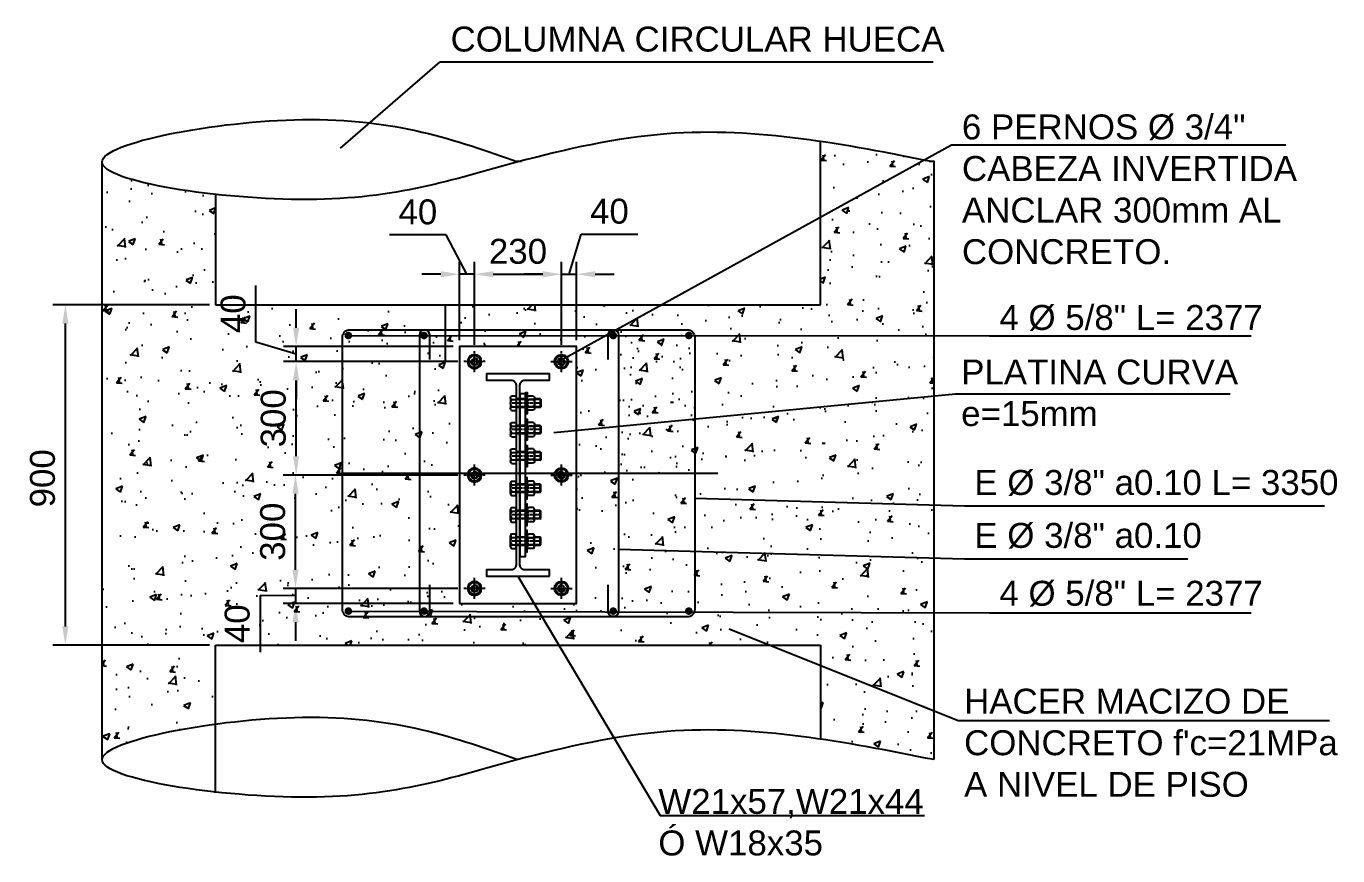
# Model space of a CAD drawing. Header units: millimetres. Extents: x 59135 to 3708801, y -250967 to 196121.
# Drawn here: x 3694731 to 3698199, y 169672 to 171867 of the extents above; entities that cross this region are included whole.
import ezdxf

# ---------------------------------------------------------------- set-up
doc = ezdxf.new("R2010")
doc.units = ezdxf.units.MM
doc.header["$LTSCALE"] = 5
doc.header["$PDMODE"] = 3
doc.linetypes.add('CENTER', pattern=[2, 1.25, -0.25, 0.25, -0.25])
doc.linetypes.add('HIDDEN', pattern=[0.375, 0.25, -0.125])
doc.layers.get('Defpoints').update_dxf_attribs({"color": 251})
for name, color, linetype in [('EE-6', 11, 'Continuous'), ('EE-ACHURADOS', 9, 'Continuous'), ('EE-CENTROS', 8, 'CENTER'), ('EE-COLUMNAS CONCRETO', 11, 'Continuous'), ('EE-COTAS', 1, 'Continuous'), ('EE-OCULTAS', 252, 'HIDDEN'), ('EE-OCULTO', 252, 'HIDDEN'), ('EE-PERNOS 3-4', 71, 'Continuous'), ('EE-PERNOS 7-8', 52, 'Continuous'), ('EE-PLATINA 1-2', 121, 'Continuous'), ('EE-PLATINA 15', 141, 'Continuous'), ('EE-REFUERZO', 210, 'Continuous'), ('EE-W21x57', 190, 'Continuous')]:
    doc.layers.add(name, color=color, linetype=linetype)
doc.styles.add('ARIAL EE', font='arial.ttf')
doc.dimstyles.new('EE 1_STANDAR', dxfattribs={"dimtxt": 2, "dimasz": 1.5, "dimexe": 1, "dimexo": 0.5, "dimgap": 0.8, "dimtad": 1, "dimdec": 0, "dimdsep": 46, "dimtxsty": 'ARIAL EE', "dimcen": 0.09, "dimclrd": 256, "dimclre": 256, "dimclrt": 2, "dimadec": 0, "dimazin": 0, "dimtfac": 1, "dimtdec": 0, "dimtofl": 0, "dimtmove": 1, "dimatfit": 2, "dimfxl": 1, "dimtolj": 1, "dimlwd": -1, "dimlwe": -1, "dimarcsym": 1})

# ---------------------------------------------------------------- blocks, each defined once
blk = doc.blocks.new('WF 21x57')
blk.add_lwpolyline([(83, 0), (83, 16.5), (18.15, 16.5, -0.4142136), (5.15, 29.5), (5.15, 505.5, -0.4142136), (18.15, 518.5), (83, 518.5), (83, 535), (-83, 535), (-83, 518.5), (-18.15, 518.5, -0.4142136), (-5.15, 505.5), (-5.15, 29.5, -0.4142136), (-18.15, 16.5), (-83, 16.5), (-83, 0)], format="xyb", close=True)
blk = doc.blocks.new('T-3-4')
blk.add_lwpolyline([(-9.2, 15.9), (-18.3, 0), (-9.2, -15.9), (9.2, -15.9), (18.3, 0), (9.2, 15.9)], close=True)
for radius in [18.7, 15.9, 8.02]:
    blk.add_circle((0, 0), radius)
blk.add_arc((0, 0), 9.52, 75, 15)
at = {"layer": 'EE-CENTROS'}
for p, q in [((-28, 0), (28, 0)), ((0, -28), (0, 28))]:
    blk.add_line(p, q, dxfattribs=at)
blk = doc.blocks.new('*D1807')
at = {"layer": 'Defpoints', "color": 0, "transparency": 16777216}
for p in [(3695442.7, 170679.7), (3695888.2, 170679.7), (3695888.2, 170379.7)]:
    blk.add_point(p, dxfattribs=at)
at = {"layer": 'EE-COTAS', "transparency": 16777216}
for p, q in [((3695871.7, 170679.7), (3695409.7, 170679.7)), ((3695442.7, 170429.2), (3695442.7, 170630.2)), ((3695871.7, 170379.7), (3695409.7, 170379.7))]:
    blk.add_line(p, q, dxfattribs=at)
for points in [[(3695434.5, 170630.2), (3695451, 170630.2), (3695442.7, 170679.7)], [(3695434.5, 170429.2), (3695451, 170429.2), (3695442.7, 170379.7)]]:
    blk.add_solid(points, dxfattribs=at)
at = {"layer": 'EE-COTAS', "color": 2, "transparency": 16777216, "insert": (3695382.6, 170529.7), "char_height": 66, "attachment_point": 5, "rotation": 90, "style": 'ARIAL EE'}
blk.add_mtext('\\A1;300', dxfattribs=at)
blk = doc.blocks.new('*D1808')
at = {"layer": 'Defpoints', "color": 0, "transparency": 16777216}
for p in [(3695444.3, 170979.7), (3695888.2, 170979.7), (3695888.2, 170679.7)]:
    blk.add_point(p, dxfattribs=at)
at = {"layer": 'EE-COTAS', "transparency": 16777216}
for p, q in [((3695871.7, 170979.7), (3695411.3, 170979.7)), ((3695444.3, 170729.2), (3695444.3, 170930.2)), ((3695871.7, 170679.7), (3695411.3, 170679.7))]:
    blk.add_line(p, q, dxfattribs=at)
for points in [[(3695436, 170930.2), (3695452.5, 170930.2), (3695444.3, 170979.7)], [(3695436, 170729.2), (3695452.5, 170729.2), (3695444.3, 170679.7)]]:
    blk.add_solid(points, dxfattribs=at)
at = {"layer": 'EE-COTAS', "color": 2, "transparency": 16777216, "insert": (3695384.2, 170829.7), "char_height": 66, "attachment_point": 5, "rotation": 90, "style": 'ARIAL EE'}
blk.add_mtext('\\A1;300', dxfattribs=at)
blk = doc.blocks.new('*D1809')
at = {"layer": 'Defpoints', "color": 0, "transparency": 16777216}
for p in [(3695444.3, 171019.7), (3695876.2, 171019.7), (3695888.2, 170979.7)]:
    blk.add_point(p, dxfattribs=at)
at = {"layer": 'EE-COTAS', "transparency": 16777216}
for p, q in [((3695338, 171031.6), (3695338, 171181.4)), ((3695444.3, 171069.2), (3695444.3, 171118.7)), ((3695444.3, 170999.7), (3695338, 171031.6)), ((3695859.7, 171019.7), (3695411.3, 171019.7)), ((3695444.3, 170979.7), (3695444.3, 171019.7)), ((3695871.7, 170979.7), (3695411.3, 170979.7)), ((3695444.3, 170930.2), (3695444.3, 170880.7))]:
    blk.add_line(p, q, dxfattribs=at)
for points in [[(3695436, 171069.2), (3695452.5, 171069.2), (3695444.3, 171019.7)], [(3695436, 170930.2), (3695452.5, 170930.2), (3695444.3, 170979.7)]]:
    blk.add_solid(points, dxfattribs=at)
at = {"layer": 'EE-COTAS', "color": 2, "transparency": 16777216, "insert": (3695277.9, 171106.5), "char_height": 66, "attachment_point": 5, "rotation": 90, "style": 'ARIAL EE'}
blk.add_mtext('\\A1;40', dxfattribs=at)
blk = doc.blocks.new('*D1810')
at = {"layer": 'Defpoints', "color": 0, "transparency": 16777216}
for p in [(3696146.2, 171210.9), (3695916.2, 171007.7), (3696146.2, 171007.7)]:
    blk.add_point(p, dxfattribs=at)
at = {"layer": 'EE-COTAS', "transparency": 16777216}
for p, q in [((3695916.2, 171024.2), (3695916.2, 171243.9)), ((3696146.2, 171024.2), (3696146.2, 171243.9)), ((3695965.7, 171210.9), (3696096.7, 171210.9))]:
    blk.add_line(p, q, dxfattribs=at)
for points in [[(3695965.7, 171219.2), (3695965.7, 171202.7), (3695916.2, 171210.9)], [(3696096.7, 171219.2), (3696096.7, 171202.7), (3696146.2, 171210.9)]]:
    blk.add_solid(points, dxfattribs=at)
at = {"layer": 'EE-COTAS', "color": 2, "transparency": 16777216, "insert": (3696031.2, 171271.1), "char_height": 66, "attachment_point": 5, "style": 'ARIAL EE'}
blk.add_mtext('\\A1;230', dxfattribs=at)
blk = doc.blocks.new('*D1811')
at = {"layer": 'Defpoints', "color": 0, "transparency": 16777216}
for p in [(3696186.2, 171210.9), (3696186.2, 171019.7), (3696146.2, 171007.7)]:
    blk.add_point(p, dxfattribs=at)
at = {"layer": 'EE-COTAS', "transparency": 16777216}
for p, q in [((3696166.2, 171210.9), (3696198.1, 171317.2)), ((3696198.1, 171317.2), (3696347.9, 171317.2)), ((3696146.2, 171024.2), (3696146.2, 171243.9)), ((3696186.2, 171036.2), (3696186.2, 171243.9)), ((3696096.7, 171210.9), (3696047.2, 171210.9)), ((3696146.2, 171210.9), (3696186.2, 171210.9)), ((3696235.7, 171210.9), (3696285.2, 171210.9))]:
    blk.add_line(p, q, dxfattribs=at)
for points in [[(3696096.7, 171219.2), (3696096.7, 171202.7), (3696146.2, 171210.9)], [(3696235.7, 171219.2), (3696235.7, 171202.7), (3696186.2, 171210.9)]]:
    blk.add_solid(points, dxfattribs=at)
at = {"layer": 'EE-COTAS', "color": 2, "transparency": 16777216, "insert": (3696273, 171377.3), "char_height": 66, "attachment_point": 5, "style": 'ARIAL EE'}
blk.add_mtext('\\A1;40', dxfattribs=at)
blk = doc.blocks.new('*D1812')
at = {"layer": 'Defpoints', "color": 0, "transparency": 16777216}
for p in [(3695876.2, 171210.9), (3695876.2, 171019.7), (3695916.2, 171007.7)]:
    blk.add_point(p, dxfattribs=at)
at = {"layer": 'EE-COTAS', "transparency": 16777216}
for p, q in [((3695841.3, 171315.4), (3695691.5, 171315.4)), ((3695896.2, 171210.9), (3695841.3, 171315.4)), ((3695876.2, 171036.2), (3695876.2, 171243.9)), ((3695916.2, 171024.2), (3695916.2, 171243.9)), ((3695826.7, 171210.9), (3695777.2, 171210.9)), ((3695916.2, 171210.9), (3695876.2, 171210.9)), ((3695965.7, 171210.9), (3696015.2, 171210.9))]:
    blk.add_line(p, q, dxfattribs=at)
for points in [[(3695826.7, 171219.2), (3695826.7, 171202.7), (3695876.2, 171210.9)], [(3695965.7, 171219.2), (3695965.7, 171202.7), (3695916.2, 171210.9)]]:
    blk.add_solid(points, dxfattribs=at)
at = {"layer": 'EE-COTAS', "color": 2, "transparency": 16777216, "insert": (3695766.4, 171375.5), "char_height": 66, "attachment_point": 5, "style": 'ARIAL EE'}
blk.add_mtext('\\A1;40', dxfattribs=at)
blk = doc.blocks.new('*D1813')
at = {"layer": 'Defpoints', "color": 0, "transparency": 16777216}
for p in [(3695888.2, 170379.7), (3695442.7, 170339.7), (3695876.2, 170339.7)]:
    blk.add_point(p, dxfattribs=at)
at = {"layer": 'EE-COTAS', "transparency": 16777216}
for p, q in [((3695442.7, 170429.2), (3695442.7, 170478.7)), ((3695442.7, 170359.7), (3695348.9, 170361.1)), ((3695348.9, 170361.1), (3695348.9, 170211.3)), ((3695871.7, 170379.7), (3695409.7, 170379.7)), ((3695442.7, 170379.7), (3695442.7, 170339.7)), ((3695859.7, 170339.7), (3695409.7, 170339.7)), ((3695442.7, 170290.2), (3695442.7, 170240.7))]:
    blk.add_line(p, q, dxfattribs=at)
for points in [[(3695434.5, 170429.2), (3695451, 170429.2), (3695442.7, 170379.7)], [(3695434.5, 170290.2), (3695451, 170290.2), (3695442.7, 170339.7)]]:
    blk.add_solid(points, dxfattribs=at)
at = {"layer": 'EE-COTAS', "color": 2, "transparency": 16777216, "insert": (3695288.8, 170286.2), "char_height": 66, "attachment_point": 5, "rotation": 90, "style": 'ARIAL EE'}
blk.add_mtext('\\A1;40', dxfattribs=at)
blk = doc.blocks.new('*U1738')
for p, q in [((-19.2, 37), (-19.2, 25.3)), ((-14.4, 40), (14.4, 40)), ((-9.6, 37), (-9.6, 25.3)), ((9.6, 37), (9.6, 25.3)), ((19.2, 37), (19.2, 25.3)), ((-26.6, 0), (26.6, 0)), ((-19.2, 25.3), (19.2, 25.3)), ((-11.1, 0), (-11.1, 25.3)), ((11.1, 0), (11.1, 25.3)), ((-28.6, -2.4), (-28.6, -2)), ((-26.6, -4.4), (26.6, -4.4)), ((-18.9, -20.5), (-18.9, -7.3)), ((-14.1, -23.4), (14.1, -23.4)), ((-11.1, -38.8), (-11.1, -23.4)), ((-9.4, -7.3), (-9.4, -20.5)), ((-9.4, -20.5), (-9.4, -9)), ((9.4, -7.3), (9.4, -20.5)), ((9.4, -20.5), (9.4, -9)), ((11.1, -38.8), (11.1, -23.4)), ((18.9, -20.5), (18.9, -7.3)), ((28.6, -2.4), (28.6, -2)), ((-11.1, -38.8), (-9.6, -40.3)), ((-11.1, -38.8), (11.1, -38.8)), ((-9.6, -40.3), (9.6, -40.3)), ((11.1, -38.8), (9.6, -40.3))]:
    blk.add_line(p, q)
for centre, radius, start, end in [((-14.4, 34.6), 5.36, 26.1162, 153.8838), ((0, 23), 16.9, 55.3723, 124.6277), ((14.4, 34.6), 5.36, 26.1162, 153.8838), ((-26.6, -2), 2, 90, 180), ((26.6, -2), 2, 0, 90), ((-26.6, -2.4), 2, 180, 270), ((-14.1, -9.6), 5.25, 26.1162, 153.8838), ((-14.1, -18.2), 5.25, 206.1162, 333.8838), ((0, -21), 16.6, 55.3723, 124.6277), ((0, -6.8), 16.6, 235.3723, 304.6277), ((14.1, -9.6), 5.25, 26.1162, 153.8838), ((14.1, -18.2), 5.25, 206.1162, 333.8838), ((26.6, -2.4), 2, 270, 0)]:
    blk.add_arc(centre, radius, start, end)
at = {"layer": 'EE-CENTROS'}
blk.add_line((0, -40.3), (0, 40), dxfattribs=at)
at = {"layer": 'EE-OCULTAS'}
for p, q in [((-9.6, 0), (-9.6, 25.3)), ((9.6, 0), (9.6, 25.3)), ((-9.6, -40.3), (-9.6, -23.4)), ((9.6, -40.3), (9.6, -23.4))]:
    blk.add_line(p, q, dxfattribs=at)
blk = doc.blocks.new('*D1932')
at = {"layer": 'Defpoints', "color": 0, "transparency": 16777216}
for p in [(3695231.3, 171129.7), (3694833.9, 170229.7), (3695231.3, 170229.7)]:
    blk.add_point(p, dxfattribs=at)
at = {"layer": 'EE-COTAS', "transparency": 16777216}
for p, q in [((3695214.8, 171129.7), (3694800.9, 171129.7)), ((3694833.9, 171080.2), (3694833.9, 170279.2)), ((3695214.8, 170229.7), (3694800.9, 170229.7))]:
    blk.add_line(p, q, dxfattribs=at)
for points in [[(3694825.7, 171080.2), (3694842.2, 171080.2), (3694833.9, 171129.7)], [(3694825.7, 170279.2), (3694842.2, 170279.2), (3694833.9, 170229.7)]]:
    blk.add_solid(points, dxfattribs=at)
at = {"layer": 'EE-COTAS', "color": 2, "transparency": 16777216, "insert": (3694773.8, 170671), "char_height": 66, "attachment_point": 5, "rotation": 90, "style": 'ARIAL EE'}
blk.add_mtext('\\A1;900', dxfattribs=at)

msp = doc.modelspace()

# ---------------------------------------------------------------- hatches: boundary and pattern name
at = {"layer": 'EE-ACHURADOS'}
h = msp.add_hatch(dxfattribs=at)
h.set_pattern_fill('AR-CONC', color=256)
h.set_pattern_definition([(50, (1366981.6, -14884.61), (182.184669, -15.939086), [19.05, -209.55]), (355, (1366981.6, -14884.61), (-35.243421, 191.056845), [15.24, -167.640584]), (100.451445, (1366996.79, -14885.94), (146.941247, 175.117752), [16.190009, -178.090245]), (46.1842, (1366981.6, -14833.81), (271.07904, -42.042328), [28.575, -314.325]), (96.635558, (1367004.2, -14837.32), (237.404134, 247.426125), [24.285023, -267.135608]), (351.184151, (1366981.6, -14833.8), (237.404134, 247.426125), [22.859967, -251.459732]), (21, (1367007, -14846.51), (151.614391, -102.265198), [19.05, -209.55]), (326, (1367007, -14846.51), (61.802028, 184.187966), [15.24, -167.64]), (71.451445, (1367019.64, -14855.03), (213.416419, 81.922769), [16.190009, -178.089938]), (37.5, (1366981.603, -14884.61), (3.0886033, 84.5550389), [0, -165.608, 0, -170.18, 0, -168.275]), (7.5, (1366981.6, -14884.61), (66.8196625, 100.1805748), [0, -97.028, 0, -161.798, 0, -64.135]), (327.5, (1366924.96, -14884.61), (135.5905952, -5.728744), [0, -63.5, 0, -198.12, 0, -262.89]), (317.5, (1366899.56, -14884.61), (148.1291814, 25.426491), [0, -82.55, 0, -131.572, 0, -186.69])])
edge = h.paths.add_edge_path()
edge.add_line((3696831.2, 170229.7), (3696831.2, 169981))
edge.add_spline(control_points=[(3696831.2, 169981), (3696931.5, 169966.2), (3697031.3, 169946.4), (3697131.2, 169926.6)], knot_values=[0, 0, 0, 0, 303.302887, 303.302887, 303.302887, 303.302887], degree=3, periodic=0)
edge.add_line((3697131.2, 169926.6), (3697131.2, 171507.9))
edge.add_spline(control_points=[(3697131, 171507.9), (3697126.9, 171508.8), (3697122.7, 171509.6), (3697118.6, 171510.4)], knot_values=[0, 0, 0, 0, 12.529921, 12.529921, 12.529921, 12.529921], degree=3, periodic=0)
edge.add_spline(control_points=[(3697118.6, 171510.4), (3697022.9, 171529.3), (3696927.3, 171548.1), (3696831.2, 171562.2)], knot_values=[12.529921, 12.529921, 12.529921, 12.529921, 303.072914, 303.072914, 303.072914, 303.072914], degree=3, periodic=0)
edge.add_line((3696831.2, 171562.2), (3696831.2, 171129.7))
edge.add_line((3696831.2, 171129.7), (3695231.3, 171129.7))
edge.add_line((3695231.3, 171129.7), (3695231.3, 171422.3))
edge.add_spline(control_points=[(3695231.3, 171422.3), (3695074, 171439.5), (3694937.5, 171471.2), (3694931.2, 171505.4)], knot_values=[1860.051054, 1860.051054, 1860.051054, 1860.051054, 2219.923929, 2219.923929, 2219.923929, 2219.923929], degree=3, periodic=0)
edge.add_line((3694931.2, 171505.2), (3694931.2, 169927.8))
edge.add_spline(control_points=[(3694931.2, 169926.6), (3694931.3, 169961.8), (3695070.4, 169999.4), (3695231.3, 170020.9)], knot_values=[2228.657744, 2228.657744, 2228.657744, 2228.657744, 2596.815264, 2596.815264, 2596.815264, 2596.815264], degree=3, periodic=0)
edge.add_line((3695231.3, 170020.9), (3695231.3, 170229.7))
edge.add_line((3695231.3, 170229.7), (3696831.2, 170229.7))
h.paths.add_polyline_path([(3695876.2, 171019.7), (3696186.2, 171019.7), (3696186.2, 170339.7), (3695876.2, 170339.7)], flags=16)
h.paths.add_polyline_path([(3695934.9, 170679.2), (3695934.6, 170679.7), (3695925.1, 170663.3, 0.267949)], flags=0)
h.paths.add_polyline_path([(3695900.4, 170679.7, -1), (3695932.1, 170679.7, -1)], flags=0)
h.paths.add_polyline_path([(3695924.3, 170679.7), (3695925.8, 170679.7, 0.414214), (3695916.2, 170689.3), (3695916.2, 170687.8, -0.414214)], flags=0)
h.paths.add_polyline_path([(3695934.9, 170379.2), (3695934.6, 170379.7), (3695925.1, 170363.3, 0.267949)], flags=0)
h.paths.add_polyline_path([(3695900.4, 170379.7, -1), (3695932.1, 170379.7, -1)], flags=0)
h.paths.add_polyline_path([(3695924.3, 170379.7), (3695925.8, 170379.7, 0.414214), (3695916.2, 170389.3), (3695916.2, 170387.8, -0.414214)], flags=0)
h.paths.add_polyline_path([(3695948.2, 170428.7), (3696013.1, 170428.7, 0.414214), (3696026.1, 170441.7), (3696026.1, 170917.7, 0.414214), (3696013.1, 170930.7), (3695948.2, 170930.7), (3695948.2, 170947.2), (3696114.2, 170947.2), (3696114.2, 170930.7), (3696049.4, 170930.7, 0.414214), (3696036.4, 170917.7), (3696036.4, 170441.7, 0.414214), (3696049.4, 170428.7), (3696114.2, 170428.7), (3696114.2, 170412.2), (3695948.2, 170412.2)], flags=0)
h.paths.add_polyline_path([(3695934.9, 170979.2), (3695934.6, 170979.7), (3695925.1, 170963.3, 0.267949)], flags=0)
h.paths.add_polyline_path([(3695900.4, 170979.7, -1), (3695932.1, 170979.7, -1)], flags=0)
h.paths.add_polyline_path([(3695924.3, 170979.7), (3695925.8, 170979.7, 0.414214), (3695916.2, 170989.3), (3695916.2, 170987.8, -0.414214)], flags=0)
h.paths.add_polyline_path([(3696164.9, 170679.2), (3696164.6, 170679.7), (3696155.1, 170663.3, 0.267949)], flags=0)
h.paths.add_polyline_path([(3696130.4, 170679.7, -1), (3696162.1, 170679.7, -1)], flags=0)
h.paths.add_polyline_path([(3696138.2, 170679.7), (3696146.2, 170679.7), (3696146.2, 170687.8, 0.414214)], flags=0)
h.paths.add_polyline_path([(3696164.9, 170379.2), (3696164.6, 170379.7), (3696155.1, 170363.3, 0.267949)], flags=0)
h.paths.add_polyline_path([(3696130.4, 170379.7, -1), (3696162.1, 170379.7, -1)], flags=0)
h.paths.add_polyline_path([(3696138.2, 170379.7), (3696146.2, 170379.7), (3696146.2, 170387.8, 0.414214)], flags=0)
h.paths.add_polyline_path([(3696164.9, 170979.2), (3696164.6, 170979.7), (3696155.1, 170963.3, 0.267949)], flags=0)
h.paths.add_polyline_path([(3696130.4, 170979.7, -1), (3696162.1, 170979.7, -1)], flags=0)
h.paths.add_polyline_path([(3696138.2, 170979.7), (3696146.2, 170979.7), (3696146.2, 170987.8, 0.414214)], flags=0)
h.paths.add_polyline_path([(3695779.1, 170436.6), (3695779.1, 170623.4), (3695643.1, 170623.4), (3695643.1, 170436.6)], flags=24)
h.paths.add_polyline_path([(3695779.1, 170736.6), (3695779.1, 170923.4), (3695643.1, 170923.4), (3695643.1, 170736.6)], flags=24)
h = msp.add_hatch(dxfattribs=at)
h.set_pattern_fill('AR-CONC', color=256)
h.set_pattern_definition([(50, (1371990.07, -12081.79), (182.184669, -15.939086), [19.05, -209.55]), (355, (1371990.07, -12081.79), (-35.243421, 191.056845), [15.24, -167.640584]), (100.451445, (1372005.25, -12083.11), (146.941247, 175.117752), [16.190009, -178.090245]), (46.1842, (1371990.07, -12030.99), (271.07904, -42.042328), [28.575, -314.325]), (96.635558, (1372012.66, -12034.5), (237.404134, 247.426125), [24.285023, -267.135608]), (351.184151, (1371990.07, -12030.99), (237.404134, 247.426125), [22.859967, -251.459732]), (21, (1372015.47, -12043.69), (151.614391, -102.265198), [19.05, -209.55]), (326, (1372015.47, -12043.69), (61.802028, 184.187966), [15.24, -167.64]), (71.451445, (1372028.1, -12052.2), (213.416419, 81.922769), [16.190009, -178.089938]), (37.5, (1371990.07, -12081.786), (3.0886033, 84.5550389), [0, -165.608, 0, -170.18, 0, -168.275]), (7.5, (1371990.07, -12081.79), (66.8196625, 100.1805748), [0, -97.028, 0, -161.798, 0, -64.135]), (327.5, (1371933.43, -12081.786), (135.5905952, -5.728744), [0, -63.5, 0, -198.12, 0, -262.89]), (317.5, (1371908.03, -12081.79), (148.1291814, 25.426491), [0, -82.55, 0, -131.572, 0, -186.69])])
h.paths.add_polyline_path([(3696498.8, 171044.2, 0.414214), (3696478.8, 171064.2), (3696283.6, 171064.1, -0.414214), (3696297.3, 171050.4), (3696297.3, 170684.2), (3696498.8, 170684.2)])
h.paths.add_polyline_path([(3696478.1, 171048.8, -1), (3696488.1, 171048.8, -1)], flags=16)

# ---------------------------------------------------------------- linework, layer by layer
at = {"layer": 'EE-6', "const_width": 10}
for points in [[(3695577.5, 171048.8, 1), (3695587.5, 171048.8, 1)], [(3695787.6, 171048.8, -1), (3695777.6, 171048.8, -1)], [(3696288.1, 171048.8, -1), (3696278.1, 171048.8, -1)], [(3696488.1, 171048.8, -1), (3696478.1, 171048.8, -1)], [(3695577.5, 170319.7, -1), (3695587.5, 170319.7, -1)], [(3695787.6, 170319.7, 1), (3695777.6, 170319.7, 1)], [(3696288.1, 170319.7, 1), (3696278.1, 170319.7, 1)], [(3696488.1, 170319.7, 1), (3696478.1, 170319.7, 1)]]:
    msp.add_lwpolyline(points, format="xyb", close=True, dxfattribs=at)
at = {"layer": 'EE-COLUMNAS CONCRETO'}
for points in [[(3694931.2, 169926.6), (3694931.2, 171505.4)], [(3696024.1, 171510.4), (3696040.1, 171510.4)], [(3697118.6, 171510.4), (3697131.2, 171510.4), (3697131.2, 169926.6)]]:
    msp.add_lwpolyline(points, dxfattribs=at)
for points in [[(3697131, 171507.9), (3696424.5, 171582.3), (3696031, 171507.9), (3695476.2, 171408.7), (3694931, 171507.9), (3695461.1, 171620.1), (3696031, 171507.9)], [(3697131.2, 169926.6), (3696424.7, 170001), (3696031.2, 169926.6), (3695476.4, 169827.3), (3694931.2, 169926.6), (3695461.3, 170038.8), (3696031.2, 169926.6)]]:
    msp.add_spline(points, degree=3, dxfattribs=at)
at = {"layer": 'EE-COTAS'}
for p, q in [((3695839.4, 170979.7), (3695839.4, 171129.7)), ((3695566.8, 170684.2), (3696560, 170684.2))]:
    msp.add_line(p, q, dxfattribs=at)
for points in [[(3695797.7, 170985.5), (3695797.7, 171050.4, 1), (3695770.4, 171050.4), (3695770.4, 170319.5, 1), (3695798.3, 170319.5, 0.017171)], [(3696270, 170985.5), (3696270, 171050.4, -1), (3696297.3, 171050.4), (3696297.3, 170319.5, -1), (3696269.3, 170319.5, -0.017171)]]:
    msp.add_lwpolyline(points, format="xyb", dxfattribs=at)
for points in [[(3695798.3, 170319.5), (3695798.3, 170389.4)], [(3696269.3, 170319.5), (3696269.3, 170389.4)]]:
    msp.add_lwpolyline(points, dxfattribs=at)
at = {"layer": 'EE-OCULTO'}
for points in [[(3695231.3, 171422.3), (3695231.3, 171129.7), (3696831.2, 171129.7), (3696831.2, 171564.7)], [(3695231.3, 169838.5), (3695231.3, 170229.7), (3696831.2, 170229.7), (3696831.2, 169981)]]:
    msp.add_lwpolyline(points, dxfattribs=at)
at = {"layer": 'EE-PLATINA 1-2'}
msp.add_lwpolyline([(3696036.4, 170464.5), (3696051.4, 170464.5), (3696051.4, 170894.9), (3696036.4, 170894.9)], close=True, dxfattribs=at)
at = {"layer": 'EE-PLATINA 15'}
msp.add_lwpolyline([(3695876.2, 170339.7), (3696186.2, 170339.7), (3696186.2, 171019.7), (3695876.2, 171019.7)], close=True, dxfattribs=at)
at = {"layer": 'EE-REFUERZO'}
msp.add_lwpolyline([(3695586.8, 171064.2), (3696478.8, 171064.2, -0.414214), (3696498.8, 171044.2), (3696498.8, 170324.2, -0.414214), (3696478.8, 170304.2), (3695586.8, 170304.2, -0.414214), (3695566.8, 170324.2), (3695566.8, 171044.2, -0.414214), (3695586.8, 171064.2, -1)], format="xyb", dxfattribs=at)

# ---------------------------------------------------------------- block references
at = {"layer": 'EE-PERNOS 3-4', "xscale": -1}
for p in [(3695916.2, 170979.7), (3695916.2, 170679.7), (3695916.2, 170379.7)]:
    msp.add_blockref('T-3-4', p, dxfattribs=at)
at = {"layer": 'EE-PERNOS 3-4'}
for p in [(3696146.2, 170979.7), (3696146.2, 170679.7), (3696146.2, 170379.7)]:
    msp.add_blockref('T-3-4', p, dxfattribs=at)
at = {"layer": 'EE-PERNOS 7-8', "xscale": -1, "rotation": 90}
for p in [(3696051.4, 170869.8), (3696051.4, 170799.8), (3696051.4, 170729.8)]:
    msp.add_blockref('*U1738', p, dxfattribs=at)
at = {"layer": 'EE-PERNOS 7-8', "rotation": 90}
for p in [(3696051.4, 170644.5), (3696051.4, 170574.5), (3696051.4, 170504.5)]:
    msp.add_blockref('*U1738', p, dxfattribs=at)
at = {"layer": 'EE-W21x57'}
msp.add_blockref('WF 21x57', (3696031.2, 170412.2), dxfattribs=at)

# ---------------------------------------------------------------- texts
at = {"layer": 'EE-COTAS', "color": 2, "char_height": 66, "style": 'ARIAL EE'}
for s, insert, width, attachment_point in [('COLUMNA CIRCULAR HUECA', (3695852.9, 171799.2), 1363.666, 7), ('6 PERNOS %%C 3/4" CABEZA INVERTIDA \\PANCLAR 300mm AL CONCRETO.', (3697205.4, 171236.7), 971.158, 7), ('4 %%C 5/8" L= 2377', (3697304.5, 171061.1), 739.471, 7), ('PLATINA CURVA e=15mm', (3697203.4, 170808.3), 737.96, 7), ('E %%C 3/8" a0.10 L= 3350', (3697238.3, 170624.5), 961.42, 7), ('E %%C 3/8" a0.10', (3697238.3, 170484.5), 816.439, 7), ('4 %%C 5/8" L= 2377', (3697304.5, 170399.8), 719.171, 1), ("HACER MACIZO DE CONCRETO f'c=21MPa A NIVEL DE PISO", (3697211.1, 169827.4), 1011.997, 7), ('W21x57,W21x44 Ó W18x35', (3696402.4, 169672.3), 716.345, 7)]:
    msp.add_mtext(s, dxfattribs=dict(at, insert=insert, width=width, attachment_point=attachment_point))

# ---------------------------------------------------------------- dimensions: what is measured, and where the dimension line sits
at = {"layer": 'EE-COTAS'}
for base, p1, p2, angle, picture, middle, dimtype in [((3695876.2, 171210.9), (3695916.2, 171007.7), (3695876.2, 171019.7), 180, '*D1812', (3695814.9, 171315.4), 160), ((3694833.9, 170229.7), (3695231.3, 171129.7), (3695231.3, 170229.7), 270, '*D1932', (3694833.9, 170671), 161), ((3695442.7, 170339.7), (3695888.2, 170379.7), (3695876.2, 170339.7), 270, '*D1813', (3695348.9, 170334.7), 160)]:
    dim = msp.add_linear_dim(base=base, p1=p1, p2=p2, angle=angle, dimstyle='EE 1_STANDAR', dxfattribs=at)
    dim.commit()
    dim.dimension.update_dxf_attribs({"geometry": picture, "text_midpoint": middle, "dimtype": dimtype})
for base, p1, p2, picture, middle in [((3696186.2, 171210.9), (3696146.2, 171007.7), (3696186.2, 171019.7), '*D1811', (3696224.5, 171377.3)), ((3696146.2, 171210.9), (3695916.2, 171007.7), (3696146.2, 171007.7), '*D1810', (3696031.2, 171271.1))]:
    dim = msp.add_linear_dim(base=base, p1=p1, p2=p2, dimstyle='EE 1_STANDAR', dxfattribs=at)
    dim.commit()
    dim.dimension.update_dxf_attribs({"geometry": picture, "text_midpoint": middle})
for base, p1, p2, picture, middle in [((3695444.3, 171019.7), (3695888.2, 170979.7), (3695876.2, 171019.7), '*D1809', (3695277.9, 171058)), ((3695444.3, 170979.7), (3695888.2, 170679.7), (3695888.2, 170979.7), '*D1808', (3695384.2, 170829.7)), ((3695442.7, 170679.7), (3695888.2, 170379.7), (3695888.2, 170679.7), '*D1807', (3695382.6, 170529.7))]:
    dim = msp.add_linear_dim(base=base, p1=p1, p2=p2, angle=90, dimstyle='EE 1_STANDAR', dxfattribs=at)
    dim.commit()
    dim.dimension.update_dxf_attribs({"geometry": picture, "text_midpoint": middle})

# ---------------------------------------------------------------- leaders
at = {"layer": 'EE-COTAS', "annotation_type": 0, "has_hookline": 1, "hookline_direction": 0}
for points, override, text_width in [([(3695561.5, 171544.3), (3695825, 171772.8), (3695826.5, 171772.8)], {"dimscale": 0, "dimgap": 0.8, "dimtad": 1}, 1301.9), ([(3696138.2, 170979.7), (3697177.5, 171553), (3697179, 171553)], {"dimscale": 0, "dimgap": 0.8, "dimtad": 1}, 881.9), ([(3695582.5, 171048.8), (3697278.1, 171048.1)], {"dimscale": 0, "dimgap": 0.8, "dimtad": 1, "dimldrblk": 'None'}, 691.2), ([(3696126.1, 170792.5), (3697188.5, 170894.3)], {"dimscale": 0, "dimgap": 0.8, "dimtad": 1}, 725.7), ([(3696498.8, 170618.2), (3697211.9, 170598.1)], {"dimscale": 0, "dimgap": 0.8, "dimtad": 1}, 951.5), ([(3696297.3, 170483.8), (3697211.9, 170458.1)], {"dimscale": 0, "dimgap": 0.8, "dimtad": 1}, 590), ([(3696031.2, 170412.2), (3696407.2, 169779.1), (3696408.7, 169779.1)], {"dimscale": 0, "dimgap": 0.8, "dimtad": 1}, 696.5), ([(3695582.5, 170319.7), (3697278.1, 170315.4)], {"dimscale": 0, "dimgap": 0.8, "dimtad": 1, "dimldrblk": 'None'}, 691.2), ([(3696589.7, 170272.9), (3697195.7, 170030.5), (3697197.2, 170030.5)], {"dimscale": 0, "dimgap": 0.8, "dimtad": 1}, 980)]:
    msp.add_leader(points, dimstyle='EE 1_STANDAR', override=override, dxfattribs=dict(at, text_width=text_width))

doc.saveas('drawing.dxf')
